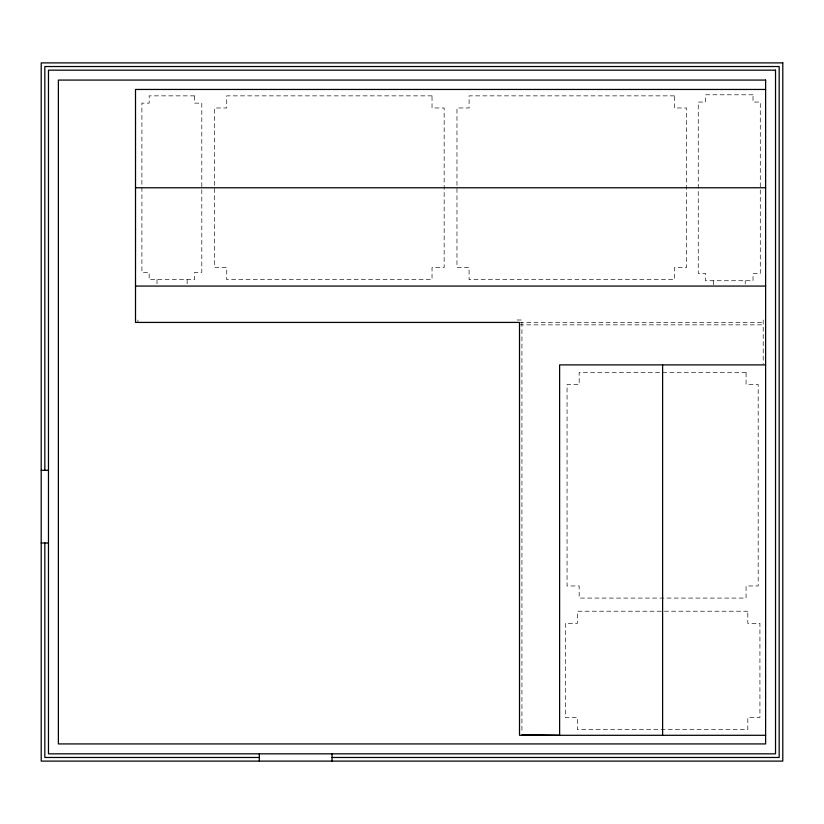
<?xml version="1.0" encoding="UTF-8"?>
<svg xmlns="http://www.w3.org/2000/svg" width="824" height="824" viewBox="0 0 824 824"><rect width="100%" height="100%" fill="white"/><g stroke="black" fill="none" stroke-linecap="round" stroke-linejoin="round"><path stroke-width="0.62" stroke-dasharray="4.12 3.09" d="M517.091 320L521.932 320L521.932 732.866M519.511 322.421L763.199 322.421M519.511 324.852L763.199 324.852M763.199 320L763.199 363.662M745.215 280.737L745.215 283.94M713.533 280.737L713.533 286.072M187.13 279.666L187.13 284.795M156.993 279.666L156.993 284.795M137.927 320L137.927 322.421M753.012 94.791L705.519 94.791L705.519 102.063L698.247 102.063L698.247 273.465L705.519 273.465L705.519 280.737L753.012 280.737L753.012 273.465L760.284 273.465L760.284 102.063L753.012 102.063L753.012 94.791M194.536 95.862L149.175 95.862L149.175 103.134L141.903 103.134L141.903 272.394L149.175 272.394L149.175 279.666L194.536 279.666L194.536 272.394L201.808 272.394L201.808 103.134L194.536 103.134L194.536 95.862M432.034 95.862L226.734 95.862L226.734 107.975L214.611 107.975L214.611 267.553L226.734 267.553L226.734 279.666L432.034 279.666L432.034 267.553L444.157 267.553L444.157 107.975L432.034 107.975L432.034 95.862M674.393 95.862L469.083 95.862L469.083 107.975L456.97 107.975L456.97 267.553L469.083 267.553L469.083 279.666L674.393 279.666L674.393 267.553L686.505 267.553L686.505 107.975L674.393 107.975L674.393 95.862M746.07 372.324L579.169 372.324L579.169 384.437L567.056 384.437L567.056 585.967L579.169 585.967L579.169 598.08L746.07 598.08L746.07 585.967L758.183 585.967L758.183 384.437L746.07 384.437L746.07 372.324M747.811 611.212L577.428 611.212L577.428 623.325L565.316 623.325L565.316 717.488L577.428 717.488L577.428 729.601L747.811 729.601L747.811 717.488L759.924 717.488L759.924 623.325L747.811 623.325L747.811 611.212"/><path stroke-width="1.24" d="M765.62 89.456L135.507 89.456L135.507 322.421L519.511 322.421L519.511 735.296L765.62 735.296M135.507 187.769L765.62 187.769M135.507 286.072L765.62 286.072M765.62 364.888L559.62 364.888L559.62 735.296L522.014 734.586M41.2 470.288L48.472 470.288M41.2 542.995L48.472 542.995M259.313 757.472L44.836 757.472L44.836 542.995M332.021 757.472L779.164 757.472L779.164 66.528L44.836 66.528L44.836 470.288M662.62 364.888L662.62 735.296M332.021 753.836L332.021 761.108M259.313 753.836L259.313 761.108M782.8 62.892L41.2 62.892L41.2 761.108L782.8 761.108L782.8 62.892M775.528 70.164L48.472 70.164L48.472 753.836L775.528 753.836L775.528 70.164M765.62 80.072L58.38 80.072L58.38 743.928L765.62 743.928L765.62 80.072"/></g></svg>
